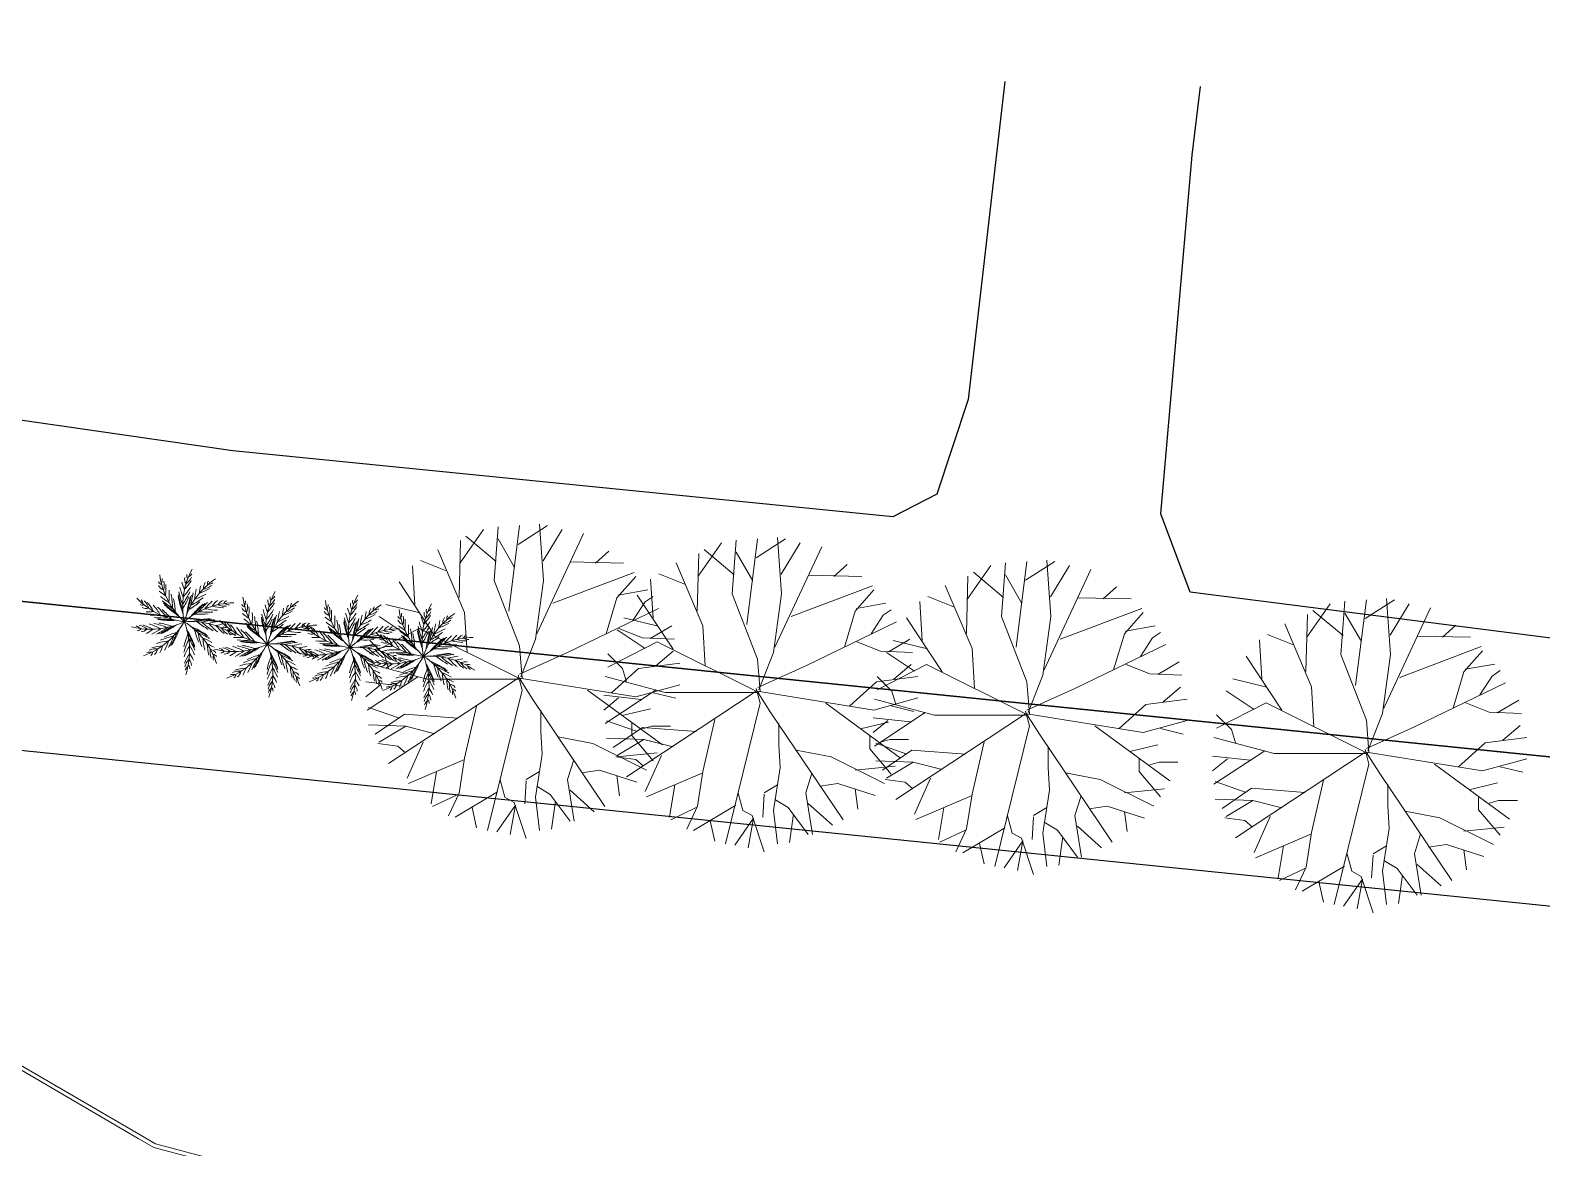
# Model space of a CAD drawing. Header units: millimetres. Extents: x 3079 to 579737, y 1565 to 1161826.
# Drawn here: x 413848 to 469906, y 1029692 to 1071112 of the extents above; entities that cross this region are included whole.
import ezdxf

# ---------------------------------------------------------------- set-up
doc = ezdxf.new("R2010")
doc.units = ezdxf.units.MM
doc.layers.add('A_ELE1', color=250, linetype='Continuous', lineweight=20)
doc.layers.add('IG-Area', color=250, linetype='Continuous', lineweight=30)
doc.layers.add('IG-Elevation', color=252, linetype='Continuous')
doc.layers.add('TREES', color=72, linetype='Continuous', lineweight=5, transparency=0.05)

msp = doc.modelspace()

# ---------------------------------------------------------------- linework, layer by layer
msp.add_line((527648, 1032795), (397916, 1046005))
at = {"layer": 'A_ELE1'}
for p, q in [((397756, 1041929), (417927, 1030165)), ((403363, 1038486), (417852, 1030036)), ((418431, 1029698), (417852, 1030036)), ((418489, 1029838), (417927, 1030165)), ((422354, 1028809), (418489, 1029838)), ((422335, 1028659), (418431, 1029698))]:
    msp.add_line(p, q, dxfattribs=at)
at = {"layer": 'IG-Area'}
msp.add_line((543170, 1036742), (379262, 1053434), dxfattribs=at)
at = {"layer": 'IG-Elevation'}
for points in [[(449987, 1069218), (448628, 1057421), (447474, 1053920), (445843, 1053076), (421359, 1055523), (385176, 1060733), (380824, 1062006), (379616, 1065631), (379689, 1071112)], [(449987, 1069218), (448628, 1057421), (447474, 1053920), (445843, 1053076), (421359, 1055523), (385176, 1060733), (380824, 1062006), (379616, 1065631), (379689, 1071112)], [(449987, 1069218), (448628, 1057421), (447474, 1053920), (445843, 1053076), (421359, 1055523), (385176, 1060733), (380824, 1062006), (379616, 1065631), (379689, 1071112)], [(541535, 1066753), (538702, 1042477), (537651, 1040384), (533388, 1040252), (471411, 1048426), (456861, 1050283), (455778, 1053183), (456942, 1066477), (457253, 1069023)], [(541535, 1066753), (538702, 1042477), (537651, 1040384), (533388, 1040252), (471411, 1048426), (456861, 1050283), (455778, 1053183), (456942, 1066477), (457253, 1069023)], [(541535, 1066753), (538702, 1042477), (537651, 1040384), (533388, 1040252), (471411, 1048426), (456861, 1050283), (455778, 1053183), (456942, 1066477), (457253, 1069023)]]:
    msp.add_lwpolyline(points, dxfattribs=at)
at = {"layer": 'TREES'}
for p, q in [((432733, 1052800), (432882, 1050719)), ((429809, 1052205), (429751, 1050090)), ((430653, 1052603), (429788, 1051370)), ((430008, 1052354), (431125, 1051424)), ((431198, 1052701), (431048, 1050719)), ((431198, 1052255), (431811, 1051201)), ((431992, 1052750), (431594, 1049582)), ((433031, 1052750), (431942, 1052056)), ((434371, 1052455), (432635, 1048738)), ((433576, 1052603), (432869, 1051443)), ((440030, 1052207), (439881, 1050226)), ((440824, 1052257), (440426, 1049089)), ((441864, 1052257), (440774, 1051562)), ((441565, 1052306), (441714, 1050226)), ((428968, 1051859), (429959, 1049533)), ((435311, 1051810), (434816, 1051364)), ((438641, 1051712), (438583, 1049597)), ((439486, 1052110), (438621, 1050876)), ((438841, 1051861), (439957, 1050931)), ((440030, 1051762), (440643, 1050708)), ((443203, 1051961), (441468, 1048244)), ((442408, 1052110), (441701, 1050949)), ((428024, 1051265), (428116, 1049828)), ((428323, 1051461), (429314, 1051065)), ((435856, 1051364), (433890, 1051406)), ((437800, 1051366), (438791, 1049039)), ((444144, 1051316), (443648, 1050871)), ((449471, 1051271), (448606, 1050037)), ((450015, 1051368), (449866, 1049387)), ((450809, 1051418), (450411, 1048250)), ((451849, 1051418), (450759, 1050723)), ((453188, 1051122), (451453, 1047405)), ((451550, 1051467), (451699, 1049387)), ((452394, 1051271), (451686, 1050110)), ((427529, 1050670), (428858, 1048659)), ((431048, 1050719), (431992, 1048292)), ((432882, 1050719), (432586, 1048539)), ((436252, 1051016), (433231, 1049878)), ((436302, 1050866), (435607, 1050077)), ((436856, 1050772), (436948, 1049335)), ((437155, 1050968), (438146, 1050572)), ((445085, 1050523), (442063, 1049384)), ((444689, 1050871), (442723, 1050913)), ((447785, 1050527), (448776, 1048200)), ((448626, 1050873), (448568, 1048758)), ((448826, 1051022), (449942, 1050091)), ((450015, 1050923), (450629, 1049869)), ((435607, 1050077), (435211, 1048738)), ((436750, 1050371), (435657, 1050177)), ((436361, 1050176), (437690, 1048166)), ((436946, 1050127), (436651, 1049928)), ((439881, 1050226), (440824, 1047799)), ((441714, 1050226), (441418, 1048046)), ((445134, 1050373), (444439, 1049584)), ((447140, 1050129), (448131, 1049733)), ((454674, 1050032), (452708, 1050074)), ((454129, 1050477), (453634, 1050032)), ((463402, 1049999), (463004, 1046831)), ((464441, 1049999), (463352, 1049304)), ((464143, 1050048), (464292, 1047968)), ((427034, 1049828), (428302, 1049514)), ((429959, 1049533), (430048, 1048046)), ((437146, 1049681), (433775, 1048043)), ((436651, 1049928), (436202, 1049234)), ((444439, 1049584), (444044, 1048244)), ((445582, 1049878), (444489, 1049684)), ((445483, 1049435), (445035, 1048740)), ((445779, 1049633), (445483, 1049435)), ((446841, 1049933), (446933, 1048496)), ((455070, 1049683), (452048, 1048545)), ((455119, 1049534), (454425, 1048745)), ((461219, 1049454), (461161, 1047339)), ((462063, 1049852), (461198, 1048618)), ((461419, 1049603), (462535, 1048673)), ((462608, 1049949), (462458, 1047968)), ((462608, 1049504), (463221, 1048450)), ((465781, 1049703), (464046, 1045986)), ((464986, 1049852), (464279, 1048691)), ((426439, 1047994), (428273, 1048937)), ((426788, 1049383), (427828, 1048688)), ((428273, 1048937), (432040, 1047054)), ((435620, 1048889), (436660, 1048195)), ((436551, 1048589), (435676, 1048937)), ((435866, 1049335), (437134, 1049020)), ((437641, 1049037), (436845, 1048566)), ((438791, 1049039), (438880, 1047553)), ((445978, 1049188), (442608, 1047550)), ((446346, 1049337), (447675, 1047327)), ((449866, 1049387), (450809, 1046960)), ((451699, 1049387), (451403, 1047207)), ((455567, 1049039), (454474, 1048845)), ((460378, 1049108), (461369, 1046781)), ((466722, 1049058), (466226, 1048613)), ((426439, 1048492), (426984, 1047944)), ((431992, 1048292), (432088, 1047103)), ((432586, 1048539), (432040, 1047152)), ((435271, 1047500), (437105, 1048444)), ((437740, 1048539), (436551, 1048589)), ((437105, 1048444), (440872, 1046561)), ((445383, 1048096), (444508, 1048444)), ((446473, 1048544), (445677, 1048072)), ((445851, 1048496), (447119, 1048181)), ((455963, 1048349), (452593, 1046711)), ((454425, 1048745), (454029, 1047405)), ((455468, 1048596), (455020, 1047901)), ((455764, 1048794), (455468, 1048596)), ((459434, 1048514), (459526, 1047077)), ((459733, 1048710), (460724, 1048314)), ((467266, 1048613), (465301, 1048655)), ((426984, 1047944), (427133, 1047449)), ((433775, 1048043), (431997, 1047247)), ((435271, 1047998), (435817, 1047451)), ((437691, 1048094), (437046, 1047548)), ((440824, 1047799), (440920, 1046609)), ((441418, 1048046), (440872, 1046659)), ((446573, 1048046), (445383, 1048096)), ((445605, 1048050), (446645, 1047356)), ((448776, 1048200), (448865, 1046714)), ((458939, 1047918), (460268, 1045908)), ((462458, 1047968), (463402, 1045541)), ((464292, 1047968), (463996, 1045788)), ((467662, 1048265), (464641, 1047126)), ((467712, 1048115), (467017, 1047326)), ((426339, 1047648), (428570, 1047054)), ((432088, 1046658), (431942, 1047203)), ((435172, 1047155), (437402, 1046561)), ((436402, 1047449), (435411, 1046559)), ((435817, 1047451), (435965, 1046956)), ((437940, 1047648), (436402, 1047449)), ((442608, 1047550), (440830, 1046753)), ((446772, 1047155), (445234, 1046956)), ((445256, 1046661), (447090, 1047605)), ((445256, 1047159), (445802, 1046612)), ((446523, 1047601), (445878, 1047055)), ((447090, 1047605), (450858, 1045722)), ((451403, 1047207), (450858, 1045820)), ((455368, 1047256), (454493, 1047605)), ((456558, 1047207), (455368, 1047256)), ((456458, 1047705), (455662, 1047233)), ((467017, 1047326), (466621, 1045986)), ((468160, 1047620), (467067, 1047426)), ((468061, 1047177), (467613, 1046482)), ((468357, 1047375), (468061, 1047177)), ((426290, 1046955), (427679, 1046805)), ((426290, 1046409), (426834, 1046855)), ((426339, 1045914), (428224, 1047152)), ((427133, 1043931), (431942, 1047103)), ((428570, 1047054), (431992, 1047054)), ((430802, 1041454), (432088, 1046658)), ((436302, 1046409), (431992, 1047103)), ((432486, 1046310), (432015, 1047044)), ((437295, 1044625), (434517, 1046658)), ((435172, 1045421), (437056, 1046659)), ((435965, 1043438), (440774, 1046609)), ((437940, 1046855), (436302, 1046409)), ((440920, 1046165), (440774, 1046709)), ((445134, 1045916), (440824, 1046609)), ((445234, 1046956), (444243, 1046066)), ((445802, 1046612), (445950, 1046116)), ((450809, 1046960), (450905, 1045770)), ((452593, 1046711), (450815, 1045914)), ((456508, 1046761), (455863, 1046216)), ((458198, 1046631), (459238, 1045937)), ((458444, 1047077), (459712, 1046762)), ((461369, 1046781), (461458, 1045295)), ((468556, 1046930), (465186, 1045292)), ((429959, 1044129), (430404, 1046064)), ((435162, 1042345), (432486, 1046310)), ((435122, 1046462), (436511, 1046312)), ((435122, 1045916), (435667, 1046362)), ((437791, 1046360), (436946, 1046559)), ((437402, 1046561), (440824, 1046561)), ((439635, 1040961), (440920, 1046165)), ((441318, 1045817), (440847, 1046551)), ((446127, 1044132), (443349, 1046165)), ((446772, 1046362), (445134, 1045916)), ((445157, 1046316), (447387, 1045722)), ((446623, 1045866), (445779, 1046066)), ((455219, 1046116), (454228, 1045227)), ((456757, 1046316), (455219, 1046116)), ((457849, 1045242), (459683, 1046186)), ((459683, 1046186), (463450, 1044303)), ((467961, 1045838), (467086, 1046186)), ((469051, 1046286), (468255, 1045814)), ((426389, 1046014), (427539, 1045613)), ((426638, 1045020), (427728, 1045765)), ((427728, 1045765), (429712, 1045616)), ((432782, 1045120), (432782, 1045914)), ((435221, 1045521), (436372, 1045119)), ((436847, 1045964), (435806, 1045715)), ((438791, 1043636), (439237, 1045571)), ((443994, 1041852), (441318, 1045817)), ((445107, 1045623), (446496, 1045473)), ((445107, 1045077), (445652, 1045522)), ((445157, 1044582), (447041, 1045820)), ((445950, 1042598), (450759, 1045770)), ((447387, 1045722), (450809, 1045722)), ((450905, 1045326), (450759, 1045870)), ((455119, 1045077), (450809, 1045770)), ((451303, 1044978), (450833, 1045712)), ((456757, 1045522), (455119, 1045077)), ((457849, 1045740), (458394, 1045193)), ((463402, 1045541), (463498, 1044351)), ((463996, 1045788), (463450, 1044401)), ((469150, 1045788), (467961, 1045838)), ((426389, 1045370), (427778, 1045320)), ((426788, 1044725), (427778, 1045320)), ((427778, 1045320), (428858, 1045039)), ((432832, 1044279), (432782, 1045120)), ((434716, 1044675), (433427, 1044924)), ((435470, 1044527), (436561, 1045272)), ((436155, 1044974), (436155, 1045469)), ((436946, 1044030), (436155, 1044974)), ((436897, 1045320), (436551, 1045220)), ((436561, 1045272), (438544, 1045122)), ((437591, 1045320), (436897, 1045320)), ((441615, 1044627), (441615, 1045421)), ((445680, 1045471), (444639, 1045221)), ((444987, 1044480), (444987, 1044975)), ((449620, 1040122), (450905, 1045326)), ((453979, 1041013), (451303, 1044978)), ((456112, 1043293), (453334, 1045326)), ((456608, 1045027), (455764, 1045227)), ((458394, 1045193), (458543, 1044698)), ((465186, 1045292), (463408, 1044495)), ((469101, 1045343), (468456, 1044797)), ((426737, 1044675), (427479, 1044575)), ((427479, 1044575), (427762, 1044331)), ((427828, 1043385), (428423, 1044725)), ((436700, 1043684), (434716, 1044675)), ((435221, 1044876), (436610, 1044826)), ((435620, 1044231), (436610, 1044826)), ((436610, 1044826), (437690, 1044546)), ((441664, 1043786), (441615, 1044627)), ((443548, 1044182), (442260, 1044430)), ((445779, 1043537), (444987, 1044480)), ((445206, 1044682), (446357, 1044280)), ((445729, 1044826), (445383, 1044726)), ((445455, 1043688), (446546, 1044433)), ((446424, 1044826), (445729, 1044826)), ((446546, 1044433), (448529, 1044283)), ((448776, 1042797), (449222, 1044731)), ((451600, 1043788), (451600, 1044582)), ((455665, 1044631), (454624, 1044382)), ((457750, 1044897), (459980, 1044303)), ((457750, 1043163), (459634, 1044401)), ((458543, 1041180), (463352, 1044351)), ((463498, 1043907), (463352, 1044451)), ((467712, 1043658), (463402, 1044351)), ((467812, 1044698), (466821, 1043808)), ((469350, 1044897), (467812, 1044698)), ((427877, 1043189), (429959, 1044080)), ((429759, 1042840), (429959, 1044129)), ((432586, 1042691), (432832, 1044279)), ((433775, 1043335), (434004, 1044072)), ((435569, 1044182), (436312, 1044081)), ((437096, 1044329), (435607, 1044180)), ((436312, 1044081), (436594, 1043838)), ((436660, 1042892), (437255, 1044231)), ((445533, 1043190), (443548, 1044182)), ((445929, 1043835), (444439, 1043686)), ((445206, 1044037), (446595, 1043987)), ((445605, 1043392), (446595, 1043987)), ((446595, 1043987), (447675, 1043707)), ((454972, 1043641), (454972, 1044136)), ((455714, 1043987), (455368, 1043887)), ((456409, 1043987), (455714, 1043987)), ((457700, 1044204), (459089, 1044054)), ((457700, 1043658), (458245, 1044103)), ((459980, 1044303), (463402, 1044303)), ((462212, 1038703), (463498, 1043907)), ((463896, 1043559), (463425, 1044293)), ((468705, 1041874), (465927, 1043907)), ((469350, 1044103), (467712, 1043658)), ((469201, 1043608), (468357, 1043808)), ((428719, 1042444), (428918, 1043634)), ((431447, 1042691), (431274, 1043330)), ((432187, 1042444), (432237, 1043286)), ((432237, 1043335), (432733, 1043634)), ((434022, 1041800), (433775, 1043335)), ((434965, 1043684), (434300, 1043590)), ((436351, 1043238), (434965, 1043684)), ((435707, 1042740), (435607, 1043485)), ((436709, 1042695), (438791, 1043586)), ((438592, 1042347), (438791, 1043636)), ((441418, 1042197), (441664, 1043786)), ((442608, 1042842), (442836, 1043579)), ((445554, 1043343), (446297, 1043242)), ((446297, 1043242), (446579, 1042999)), ((446645, 1042053), (447240, 1043392)), ((451649, 1042947), (451600, 1043788)), ((453534, 1043343), (452245, 1043591)), ((455518, 1042351), (453534, 1043343)), ((455764, 1042698), (454972, 1043641)), ((457799, 1043263), (458949, 1042861)), ((461369, 1041378), (461814, 1043312)), ((466572, 1039594), (463896, 1043559)), ((428768, 1042345), (429712, 1042791)), ((429364, 1041999), (429759, 1042840)), ((429612, 1041949), (431179, 1042884)), ((431793, 1042494), (431447, 1042691)), ((432733, 1041454), (432586, 1042691)), ((433131, 1042791), (432635, 1043089)), ((433873, 1041800), (433131, 1042791)), ((434766, 1042146), (433873, 1042940)), ((437551, 1041951), (437750, 1043141)), ((440279, 1042197), (440106, 1042837)), ((441019, 1041951), (441069, 1042793)), ((441069, 1042842), (441565, 1043141)), ((442854, 1041306), (442608, 1042842)), ((443798, 1043190), (443132, 1043097)), ((445184, 1042745), (443798, 1043190)), ((444540, 1042247), (444439, 1042992)), ((446695, 1041856), (448776, 1042747)), ((448577, 1041508), (448776, 1042797)), ((451403, 1041358), (451649, 1042947)), ((452593, 1042003), (452821, 1042740)), ((455914, 1042996), (454425, 1042847)), ((458048, 1042269), (459138, 1043014)), ((459138, 1043014), (461122, 1042864)), ((464192, 1042369), (464192, 1043163)), ((468258, 1043212), (467217, 1042963)), ((467565, 1042222), (467565, 1042717)), ((430404, 1041551), (430234, 1042308)), ((431843, 1042395), (431148, 1041404)), ((431643, 1041304), (431843, 1042395)), ((432237, 1041155), (431793, 1042494)), ((433180, 1041501), (433327, 1042544)), ((437600, 1041852), (438544, 1042298)), ((438196, 1041506), (438592, 1042347)), ((438445, 1041456), (440012, 1042391)), ((440626, 1042001), (440279, 1042197)), ((441565, 1040961), (441418, 1042197)), ((441963, 1042298), (441468, 1042596)), ((442705, 1041306), (441963, 1042298)), ((443598, 1041653), (442705, 1042446)), ((447536, 1041112), (447735, 1042302)), ((451054, 1042003), (451550, 1042302)), ((453783, 1042351), (453117, 1042258)), ((455169, 1041906), (453783, 1042351)), ((454525, 1041408), (454425, 1042153)), ((457799, 1042618), (459188, 1042568)), ((458198, 1041973), (459188, 1042568)), ((459188, 1042568), (460268, 1042288)), ((464242, 1041528), (464192, 1042369)), ((466126, 1041924), (464837, 1042172)), ((468357, 1041279), (467565, 1042222)), ((468307, 1042568), (467961, 1042468)), ((469002, 1042568), (468307, 1042568)), ((439237, 1041057), (439066, 1041815)), ((440675, 1041902), (439981, 1040910)), ((440476, 1040811), (440675, 1041902)), ((441069, 1040661), (440626, 1042001)), ((442012, 1041008), (442159, 1042050)), ((448430, 1040617), (449997, 1041552)), ((450264, 1041358), (450091, 1041998)), ((451004, 1041112), (451054, 1041953)), ((451948, 1041458), (451453, 1041757)), ((452839, 1040467), (452593, 1042003)), ((453583, 1040813), (452690, 1041607)), ((458147, 1041924), (458889, 1041823)), ((458889, 1041823), (459172, 1041580)), ((459238, 1040634), (459833, 1041973)), ((468111, 1040932), (466126, 1041924)), ((468506, 1041577), (467017, 1041428)), ((447586, 1041013), (448529, 1041458)), ((448181, 1040666), (448577, 1041508)), ((450660, 1041062), (449966, 1040071)), ((450611, 1041162), (450264, 1041358)), ((450461, 1039972), (450660, 1041062)), ((451054, 1039822), (450611, 1041162)), ((451550, 1040122), (451403, 1041358)), ((452690, 1040467), (451948, 1041458)), ((451998, 1040169), (452144, 1041211)), ((459287, 1040437), (461369, 1041328)), ((461169, 1040089), (461369, 1041378)), ((463996, 1039939), (464242, 1041528)), ((465186, 1040584), (465414, 1041321)), ((449222, 1040218), (449051, 1040975)), ((460129, 1039693), (460328, 1040883)), ((462857, 1039939), (462684, 1040579)), ((463597, 1039693), (463647, 1040535)), ((463647, 1040584), (464143, 1040883)), ((465432, 1039048), (465186, 1040584)), ((466375, 1040932), (465710, 1040839)), ((467761, 1040487), (466375, 1040932)), ((467118, 1039989), (467017, 1040734)), ((460178, 1039594), (461122, 1040040)), ((460774, 1039248), (461169, 1040089)), ((461023, 1039198), (462589, 1040133)), ((463203, 1039743), (462857, 1039939)), ((464143, 1038703), (463996, 1039939)), ((464541, 1040040), (464046, 1040338)), ((465283, 1039048), (464541, 1040040)), ((466176, 1039395), (465283, 1040188)), ((461814, 1038799), (461644, 1039557)), ((463253, 1039644), (462559, 1038652)), ((463054, 1038553), (463253, 1039644)), ((463647, 1038403), (463203, 1039743)), ((464590, 1038750), (464737, 1039792))]:
    msp.add_line(p, q, dxfattribs=at)
for points in [[(421395, 1049889, 0.175081), (419558, 1049190), (419558, 1049190, -0.175081), (419849, 1051134)], [(418650, 1050933, 0.175081), (419558, 1049190), (419558, 1049190, -0.175081), (417799, 1050067)], [(418608, 1050531, 0.170285), (418783, 1050373)], [(418610, 1050671, 0.264494), (418722, 1050574)], [(418713, 1050611, 0.131295), (418746, 1050786)], [(418790, 1050353, 0.120896), (418808, 1050686)], [(418863, 1050168, 0.055818), (418876, 1050573)], [(419473, 1050650, 0.021603), (419566, 1050370)], [(419617, 1047225, 0.175081), (419558, 1049190), (419558, 1049190, -0.175081), (420716, 1050778)], [(419571, 1050390, 0.055818), (419819, 1050710)], [(419578, 1050833, 0.170285), (419627, 1050602)], [(419621, 1050582, 0.120896), (419831, 1050841)], [(419662, 1050945, 0.264494), (419695, 1050801)], [(419709, 1050836, 0.131295), (419839, 1050958)], [(420159, 1050523, 0.021603), (420112, 1050232)], [(420259, 1050395, 0.120896), (420565, 1050527)], [(420337, 1050637, 0.170285), (420273, 1050410)], [(420463, 1050698, 0.264494), (420426, 1050554)], [(420455, 1050579, 0.131295), (420626, 1050627)], [(418039, 1049843, 0.131295), (417963, 1050004)], [(418253, 1049680, 0.120896), (418072, 1049960)], [(418631, 1050321, 0.021603), (418871, 1050150)], [(418681, 1050128, 0.028996), (419000, 1049894)], [(418746, 1049966, 0.036491), (419143, 1049666)], [(418988, 1049915, 0.050474), (418995, 1050362)], [(419126, 1049690, 0.043465), (419077, 1050208)], [(419231, 1049546, 0.045375), (419162, 1050039)], [(419336, 1050126, 0.047944), (419513, 1049498)], [(419342, 1050191, 0.042434), (419504, 1049636)], [(419357, 1050295, 0.036491), (419502, 1049819)], [(419400, 1050464, 0.028996), (419520, 1050087)], [(419503, 1049848, 0.043465), (419767, 1050296)], [(419503, 1049670, 0.045375), (419736, 1050110)], [(419523, 1050111, 0.050474), (419792, 1050469)], [(419795, 1050123, 0.047944), (419661, 1049483)], [(419830, 1050177, 0.042434), (419717, 1049610)], [(419892, 1050262, 0.036491), (419800, 1049773)], [(419814, 1049799, 0.043465), (420256, 1050073)], [(420008, 1050393, 0.028996), (419940, 1050003)], [(419954, 1050023, 0.050474), (420358, 1050215)], [(420125, 1050247, 0.055818), (420493, 1050416)], [(420789, 1049979, 0.021603), (420591, 1049761)], [(421000, 1049977, 0.170285), (420823, 1049822)], [(421735, 1050105, 0.175081), (422642, 1048361), (422642, 1048361, -0.175081), (420883, 1049239)], [(421139, 1049959, 0.264494), (421030, 1049860)], [(421797, 1049782, 0.131295), (421830, 1049957)], [(424479, 1049060, 0.175081), (422642, 1048361), (422642, 1048361, -0.175081), (422933, 1050305)], [(422662, 1050004, 0.170285), (422711, 1049773)], [(422705, 1049754, 0.120896), (422915, 1050013)], [(422746, 1050117, 0.264494), (422780, 1049973)], [(422794, 1050008, 0.131295), (422923, 1050130)], [(424796, 1049975, 0.175081), (425703, 1048232), (425703, 1048232, -0.175081), (423945, 1049109)], [(427540, 1048931, 0.175081), (425703, 1048232), (425703, 1048232, -0.175081), (425994, 1050176)], [(425807, 1049987, 0.264494), (425841, 1049843)], [(425855, 1049878, 0.131295), (425985, 1050000)], [(417920, 1049831, 0.264494), (418068, 1049819)], [(418002, 1049717, 0.170285), (418236, 1049692)], [(418143, 1049561, 0.021603), (418438, 1049563)], [(418421, 1049573, 0.055818), (418193, 1049908)], [(418297, 1049434, 0.028996), (418693, 1049431)], [(418671, 1049441, 0.050474), (418413, 1049808)], [(418915, 1049341, 0.043465), (418571, 1049731)], [(419084, 1049286, 0.045375), (418738, 1049644)], [(418794, 1049873, 0.042434), (419252, 1049519)], [(418828, 1049817, 0.047944), (419341, 1049413)], [(419731, 1049641, 0.045375), (420142, 1049923)], [(420265, 1049842, 0.047944), (419804, 1049380)], [(420324, 1049869, 0.042434), (419920, 1049455)], [(419949, 1049473, 0.045375), (420447, 1049485)], [(420423, 1049906, 0.036491), (420079, 1049547)], [(420105, 1049561, 0.043465), (420625, 1049549)], [(420591, 1049952, 0.028996), (420322, 1049663)], [(420344, 1049672, 0.050474), (420788, 1049613)], [(420610, 1049767, 0.055818), (421011, 1049707)], [(420802, 1049817, 0.120896), (421131, 1049761)], [(421067, 1049865, 0.131295), (421237, 1049811)], [(421693, 1049702, 0.170285), (421868, 1049544)], [(421694, 1049843, 0.264494), (421806, 1049746)], [(421716, 1049492, 0.021603), (421955, 1049321)], [(421875, 1049525, 0.120896), (421892, 1049858)], [(421947, 1049340, 0.055818), (421960, 1049744)], [(422072, 1049086, 0.050474), (422079, 1049534)], [(422442, 1049467, 0.036491), (422586, 1048990)], [(422484, 1049636, 0.028996), (422604, 1049259)], [(422558, 1049821, 0.021603), (422651, 1049541)], [(422587, 1049020, 0.043465), (422851, 1049467)], [(422607, 1049283, 0.050474), (422876, 1049641)], [(422702, 1046397, 0.175081), (422642, 1048361), (422642, 1048361, -0.175081), (423800, 1049949)], [(422655, 1049561, 0.055818), (422903, 1049881)], [(422976, 1049434, 0.036491), (422884, 1048945)], [(423093, 1049564, 0.028996), (423024, 1049174)], [(423243, 1049694, 0.021603), (423196, 1049403)], [(423209, 1049419, 0.055818), (423577, 1049587)], [(423343, 1049566, 0.120896), (423649, 1049698)], [(423421, 1049808, 0.170285), (423357, 1049581)], [(423547, 1049869, 0.264494), (423511, 1049726)], [(423539, 1049750, 0.131295), (423711, 1049798)], [(424754, 1049572, 0.170285), (424929, 1049415)], [(424756, 1049713, 0.264494), (424868, 1049616)], [(424858, 1049653, 0.131295), (424892, 1049828)], [(424936, 1049395, 0.120896), (424953, 1049728)], [(425009, 1049210, 0.055818), (425021, 1049615)], [(425134, 1048956, 0.050474), (425141, 1049404)], [(425546, 1049506, 0.028996), (425666, 1049129)], [(425619, 1049691, 0.021603), (425712, 1049412)], [(425668, 1049153, 0.050474), (425937, 1049511)], [(425763, 1046267, 0.175081), (425703, 1048232), (425703, 1048232, -0.175081), (426862, 1049820)], [(425716, 1049431, 0.055818), (425964, 1049751)], [(425723, 1049875, 0.170285), (425772, 1049644)], [(425766, 1049624, 0.120896), (425976, 1049883)], [(426154, 1049434, 0.028996), (426086, 1049045)], [(426305, 1049564, 0.021603), (426258, 1049273)], [(426271, 1049289, 0.055818), (426639, 1049458)], [(426404, 1049436, 0.120896), (426710, 1049569)], [(426482, 1049678, 0.170285), (426419, 1049451)], [(426609, 1049739, 0.264494), (426572, 1049596)], [(426600, 1049621, 0.131295), (426772, 1049668)], [(427528, 1049648, 0.175081), (428435, 1047904), (428435, 1047904, -0.175081), (426676, 1048782)], [(427590, 1049325, 0.131295), (427623, 1049500)], [(427668, 1049068, 0.120896), (427685, 1049401)], [(430272, 1048603, 0.175081), (428435, 1047904), (428435, 1047904, -0.175081), (428726, 1049848)], [(428494, 1045940, 0.175081), (428435, 1047904), (428435, 1047904, -0.175081), (429593, 1049492)], [(428448, 1049104, 0.055818), (428696, 1049424)], [(428455, 1049547, 0.170285), (428504, 1049316)], [(428498, 1049297, 0.120896), (428708, 1049556)], [(428539, 1049660, 0.264494), (428573, 1049516)], [(428586, 1049551, 0.131295), (428716, 1049673)], [(429340, 1049412, 0.264494), (429303, 1049269)], [(418053, 1047926, 0.175081), (419558, 1049190), (419558, 1049190, -0.175081), (417602, 1049000)], [(417924, 1048937, 0.131295), (417774, 1049034)], [(417830, 1048865, 0.264494), (417961, 1048932)], [(418192, 1048913, 0.120896), (417890, 1049054)], [(417959, 1048811, 0.170285), (418171, 1048914)], [(418391, 1048911, 0.055818), (418020, 1049074)], [(418162, 1048754, 0.021603), (418411, 1048912)], [(418673, 1048932, 0.050474), (418260, 1049106)], [(418360, 1048728, 0.028996), (418696, 1048935)], [(418932, 1048977, 0.043465), (418434, 1049125)], [(418445, 1049341, 0.036491), (418942, 1049331)], [(418534, 1048727, 0.036491), (418961, 1048983)], [(418539, 1049294, 0.042434), (419117, 1049276)], [(418599, 1049268, 0.047944), (419251, 1049242)], [(419105, 1049020, 0.045375), (418622, 1049140)], [(418639, 1048737, 0.042434), (419138, 1049029)], [(418704, 1048747, 0.047944), (419270, 1049072)], [(419105, 1048341, 0.047944), (419388, 1048930)], [(421455, 1048676, 0.175081), (419558, 1049190), (419558, 1049190, -0.175081), (420761, 1047636)], [(419943, 1048308, 0.047944), (419657, 1048895)], [(420388, 1048703, 0.047944), (419811, 1049010)], [(420513, 1049302, 0.047944), (419869, 1049199)], [(420430, 1048654, 0.042434), (419917, 1048921)], [(419943, 1048898, 0.045375), (420099, 1048425)], [(420577, 1049289, 0.042434), (420007, 1049192)], [(420041, 1049189, 0.045375), (420451, 1048906)], [(420679, 1049261, 0.036491), (420189, 1049173)], [(420218, 1049168, 0.043465), (420632, 1048854)], [(420842, 1049199, 0.028996), (420454, 1049124)], [(420477, 1049118, 0.050474), (420801, 1048809)], [(421017, 1049105, 0.021603), (420729, 1049045)], [(420748, 1049038, 0.055818), (421037, 1048754)], [(420934, 1048966, 0.120896), (421166, 1048727)], [(421187, 1048980, 0.170285), (420952, 1048958)], [(421005, 1049003, 0.264494), (421152, 1048990)], [(421123, 1049014, 0.131295), (421047, 1049175)], [(421086, 1048888, 0.170285), (421320, 1048863)], [(421289, 1048883, 0.264494), (421142, 1048866)], [(421337, 1048851, 0.120896), (421156, 1049131)], [(421176, 1048849, 0.131295), (421282, 1048705)], [(421505, 1048744, 0.055818), (421277, 1049079)], [(421755, 1048613, 0.050474), (421498, 1048979)], [(421999, 1048512, 0.043465), (421655, 1048902)], [(421765, 1049300, 0.028996), (422084, 1049065)], [(421830, 1049138, 0.036491), (422227, 1048837)], [(421879, 1049044, 0.042434), (422336, 1048690)], [(421912, 1048988, 0.047944), (422425, 1048584)], [(422210, 1048862, 0.043465), (422161, 1049379)], [(422315, 1048717, 0.045375), (422246, 1049211)], [(422420, 1049297, 0.047944), (422597, 1048669)], [(422426, 1049362, 0.042434), (422588, 1048807)], [(422587, 1048842, 0.045375), (422821, 1049281)], [(422879, 1049294, 0.047944), (422745, 1048655)], [(422914, 1049349, 0.042434), (422801, 1048781)], [(422816, 1048813, 0.045375), (423227, 1049094)], [(423349, 1049014, 0.047944), (422888, 1048551)], [(422898, 1048970, 0.043465), (423340, 1049245)], [(423409, 1049040, 0.042434), (423004, 1048627)], [(423038, 1049194, 0.050474), (423442, 1049387)], [(423507, 1049078, 0.036491), (423163, 1048718)], [(423676, 1049123, 0.028996), (423406, 1048834)], [(423428, 1048843, 0.050474), (423872, 1048784)], [(423873, 1049150, 0.021603), (423675, 1048932)], [(423694, 1048938, 0.055818), (424095, 1048878)], [(423887, 1048989, 0.120896), (424215, 1048933)], [(424084, 1049149, 0.170285), (423907, 1048993)], [(424066, 1048873, 0.264494), (424213, 1048860)], [(424184, 1048884, 0.131295), (424109, 1049046)], [(424223, 1049131, 0.264494), (424114, 1049031)], [(424152, 1049036, 0.131295), (424321, 1048982)], [(424399, 1048722, 0.120896), (424217, 1049001)], [(424566, 1048615, 0.055818), (424339, 1048950)], [(424816, 1048483, 0.050474), (424559, 1048849)], [(424777, 1049363, 0.021603), (425017, 1049191)], [(424827, 1049170, 0.028996), (425145, 1048935)], [(424892, 1049008, 0.036491), (425288, 1048708)], [(424940, 1048914, 0.042434), (425398, 1048561)], [(424973, 1048858, 0.047944), (425487, 1048454)], [(425272, 1048732, 0.043465), (425223, 1049249)], [(425376, 1048588, 0.045375), (425307, 1049081)], [(425481, 1049168, 0.047944), (425659, 1048539)], [(425487, 1049233, 0.042434), (425650, 1048678)], [(425503, 1049337, 0.036491), (425647, 1048861)], [(425648, 1048890, 0.043465), (425913, 1049338)], [(425648, 1048712, 0.045375), (425882, 1049152)], [(425940, 1049164, 0.047944), (425806, 1048525)], [(425975, 1049219, 0.042434), (425862, 1048652)], [(425877, 1048683, 0.045375), (426288, 1048964)], [(426038, 1049304, 0.036491), (425945, 1048815)], [(426411, 1048884, 0.047944), (425950, 1048421)], [(425960, 1048841, 0.043465), (426401, 1049115)], [(426470, 1048911, 0.042434), (426066, 1048497)], [(426099, 1049064, 0.050474), (426503, 1049257)], [(426569, 1048948, 0.036491), (426225, 1048589)], [(426737, 1048994, 0.028996), (426467, 1048704)], [(426935, 1049021, 0.021603), (426736, 1048802)], [(426948, 1048859, 0.120896), (427277, 1048803)], [(427145, 1049019, 0.170285), (426968, 1048864)], [(427285, 1049001, 0.264494), (427176, 1048901)], [(427213, 1048906, 0.131295), (427383, 1048853)], [(427486, 1049245, 0.170285), (427661, 1049087)], [(427487, 1049386, 0.264494), (427599, 1049289)], [(427509, 1049036, 0.021603), (427748, 1048864)], [(427558, 1048843, 0.028996), (427877, 1048608)], [(427740, 1048883, 0.055818), (427753, 1049287)], [(427865, 1048629, 0.050474), (427872, 1049077)], [(428003, 1048405, 0.043465), (427954, 1048922)], [(428213, 1048840, 0.047944), (428390, 1048212)], [(428219, 1048905, 0.042434), (428381, 1048350)], [(428234, 1049010, 0.036491), (428379, 1048534)], [(428277, 1049179, 0.028996), (428397, 1048802)], [(428350, 1049364, 0.021603), (428444, 1049084)], [(428380, 1048563, 0.043465), (428644, 1049010)], [(428400, 1048826, 0.050474), (428669, 1049184)], [(428672, 1048837, 0.047944), (428538, 1048198)], [(428707, 1048892, 0.042434), (428594, 1048324)], [(428769, 1048977, 0.036491), (428677, 1048488)], [(428886, 1049107, 0.028996), (428817, 1048717)], [(428831, 1048737, 0.050474), (429235, 1048930)], [(429036, 1049237, 0.021603), (428989, 1048946)], [(429002, 1048962, 0.055818), (429370, 1049130)], [(429136, 1049109, 0.120896), (429442, 1049241)], [(429214, 1049351, 0.170285), (429150, 1049124)], [(429332, 1049293, 0.131295), (429503, 1049341)], [(418754, 1048299, 0.055818), (418356, 1048224)], [(418974, 1048476, 0.050474), (418536, 1048386)], [(418655, 1048040, 0.021603), (418770, 1048311)], [(419163, 1048660, 0.043465), (418669, 1048500)], [(419281, 1048793, 0.045375), (418815, 1048619)], [(418832, 1048130, 0.028996), (418992, 1048492)], [(418976, 1048229, 0.036491), (419183, 1048681)], [(419057, 1048297, 0.042434), (419303, 1048820)], [(419698, 1048727, 0.045375), (419546, 1048253)], [(419729, 1048552, 0.043465), (419548, 1048064)], [(419756, 1048290, 0.050474), (419555, 1047889)], [(419949, 1048243, 0.042434), (419690, 1048761)], [(419952, 1048138, 0.036491), (419725, 1048581)], [(419940, 1047964, 0.028996), (419755, 1048314)], [(420495, 1048570, 0.036491), (420051, 1048795)], [(420072, 1048774, 0.043465), (420212, 1048274)], [(420587, 1048423, 0.028996), (420232, 1048597)], [(420248, 1048578, 0.050474), (420320, 1048136)], [(420671, 1048242, 0.021603), (420404, 1048368)], [(420415, 1048351, 0.055818), (420475, 1047950)], [(421137, 1047097, 0.175081), (422642, 1048361), (422642, 1048361, -0.175081), (420686, 1048172)], [(421228, 1048732, 0.021603), (421523, 1048734)], [(421757, 1048104, 0.050474), (421344, 1048278)], [(421381, 1048605, 0.028996), (421777, 1048603)], [(422017, 1048148, 0.043465), (421518, 1048296)], [(421529, 1048512, 0.036491), (422026, 1048502)], [(421623, 1048465, 0.042434), (422201, 1048448)], [(421683, 1048439, 0.047944), (422336, 1048414)], [(422190, 1048191, 0.045375), (421706, 1048311)], [(422168, 1048457, 0.045375), (421822, 1048816)], [(424539, 1047847, 0.175081), (422642, 1048361), (422642, 1048361, -0.175081), (423845, 1046807)], [(423598, 1048473, 0.047944), (422953, 1048370)], [(423034, 1048645, 0.045375), (423532, 1048656)], [(423661, 1048460, 0.042434), (423091, 1048363)], [(423126, 1048360, 0.045375), (423535, 1048077)], [(423189, 1048732, 0.043465), (423709, 1048721)], [(423763, 1048432, 0.036491), (423274, 1048344)], [(423303, 1048340, 0.043465), (423716, 1048025)], [(423926, 1048370, 0.028996), (423538, 1048295)], [(423561, 1048289, 0.050474), (423886, 1047981)], [(424102, 1048276, 0.021603), (423813, 1048216)], [(424147, 1048758, 0.170285), (424382, 1048734)], [(424289, 1048602, 0.021603), (424584, 1048604)], [(424443, 1048475, 0.028996), (424838, 1048473)], [(424590, 1048382, 0.036491), (425088, 1048373)], [(424685, 1048335, 0.042434), (425263, 1048318)], [(425060, 1048383, 0.043465), (424716, 1048772)], [(424745, 1048310, 0.047944), (425397, 1048284)], [(425230, 1048328, 0.045375), (424884, 1048686)], [(426659, 1048344, 0.047944), (426014, 1048240)], [(426095, 1048515, 0.045375), (426593, 1048527)], [(426723, 1048330, 0.042434), (426153, 1048234)], [(426250, 1048602, 0.043465), (426770, 1048591)], [(426825, 1048303, 0.036491), (426335, 1048214)], [(426489, 1048714, 0.050474), (426933, 1048655)], [(426756, 1048808, 0.055818), (427156, 1048749)], [(426798, 1048546, 0.264494), (426945, 1048533)], [(426916, 1048557, 0.131295), (426840, 1048718)], [(426879, 1048431, 0.170285), (427113, 1048406)], [(427130, 1048394, 0.120896), (426949, 1048674)], [(427021, 1048275, 0.021603), (427315, 1048277)], [(427298, 1048287, 0.055818), (427070, 1048622)], [(427548, 1048156, 0.050474), (427291, 1048522)], [(427792, 1048055, 0.043465), (427448, 1048445)], [(427961, 1048000, 0.045375), (427615, 1048359)], [(427623, 1048681, 0.036491), (428020, 1048380)], [(427672, 1048587, 0.042434), (428129, 1048233)], [(427705, 1048531, 0.047944), (428218, 1048127)], [(428108, 1048260, 0.045375), (428039, 1048754)], [(428380, 1048385, 0.045375), (428614, 1048824)], [(428609, 1048356, 0.045375), (429020, 1048637)], [(429142, 1048557, 0.047944), (428681, 1048094)], [(428691, 1048513, 0.043465), (429133, 1048788)], [(429202, 1048583, 0.042434), (428797, 1048170)], [(429300, 1048621, 0.036491), (428956, 1048261)], [(428982, 1048275, 0.043465), (429502, 1048264)], [(429469, 1048666, 0.028996), (429199, 1048377)], [(429221, 1048386, 0.050474), (429665, 1048327)], [(429666, 1048693, 0.021603), (429468, 1048475)], [(429487, 1048481, 0.055818), (429888, 1048421)], [(429680, 1048532, 0.120896), (430008, 1048476)], [(429877, 1048692, 0.170285), (429700, 1048536)], [(430016, 1048674, 0.264494), (429907, 1048574)], [(429945, 1048579, 0.131295), (430114, 1048525)], [(418354, 1048056, 0.131295), (418176, 1048051)], [(418589, 1048188, 0.120896), (418260, 1048133)], [(418318, 1047943, 0.264494), (418388, 1048073)], [(418455, 1047972, 0.170285), (418571, 1048177)], [(419758, 1048007, 0.055818), (419571, 1047648)], [(419743, 1047809, 0.120896), (419583, 1047516)], [(419830, 1047570, 0.170285), (419741, 1047788)], [(419901, 1047769, 0.021603), (419759, 1048027)], [(420520, 1048181, 0.120896), (420562, 1047851)], [(420731, 1048039, 0.170285), (420530, 1048164)], [(420754, 1047901, 0.264494), (420627, 1047976)], [(420642, 1047942, 0.131295), (420640, 1047764)], [(421008, 1048109, 0.131295), (420858, 1048205)], [(420914, 1048036, 0.264494), (421046, 1048104)], [(421276, 1048085, 0.120896), (420974, 1048225)], [(421044, 1047982, 0.170285), (421256, 1048086)], [(421475, 1048083, 0.055818), (421105, 1048246)], [(421247, 1047925, 0.021603), (421495, 1048083)], [(421444, 1047899, 0.028996), (421781, 1048107)], [(421619, 1047899, 0.036491), (422045, 1048154)], [(421724, 1047909, 0.042434), (422223, 1048201)], [(422248, 1047831, 0.043465), (421753, 1047671)], [(421788, 1047919, 0.047944), (422355, 1048243)], [(422366, 1047965, 0.045375), (421899, 1047790)], [(422061, 1047400, 0.036491), (422268, 1047853)], [(422142, 1047468, 0.042434), (422387, 1047991)], [(422189, 1047513, 0.047944), (422472, 1048101)], [(422782, 1047898, 0.045375), (422630, 1047424)], [(422814, 1047723, 0.043465), (422633, 1047236)], [(423027, 1047480, 0.047944), (422741, 1048067)], [(423033, 1047415, 0.042434), (422775, 1047932)], [(423036, 1047309, 0.036491), (422809, 1047752)], [(423472, 1047874, 0.047944), (422895, 1048181)], [(423515, 1047825, 0.042434), (423001, 1048092)], [(423027, 1048069, 0.045375), (423183, 1047596)], [(423579, 1047742, 0.036491), (423135, 1047967)], [(423156, 1047946, 0.043465), (423296, 1047445)], [(423672, 1047594, 0.028996), (423317, 1047768)], [(423332, 1047749, 0.050474), (423404, 1047308)], [(424199, 1046967, 0.175081), (425703, 1048232), (425703, 1048232, -0.175081), (423747, 1048042)], [(423832, 1048209, 0.055818), (424121, 1047926)], [(424069, 1047979, 0.131295), (423920, 1048076)], [(423975, 1047907, 0.264494), (424107, 1047974)], [(424018, 1048137, 0.120896), (424251, 1047899)], [(424337, 1047955, 0.120896), (424035, 1048096)], [(424272, 1048151, 0.170285), (424037, 1048129)], [(424105, 1047852, 0.170285), (424317, 1047956)], [(424536, 1047953, 0.055818), (424166, 1048116)], [(424374, 1048054, 0.264494), (424227, 1048038)], [(424260, 1048020, 0.131295), (424366, 1047877)], [(424308, 1047795, 0.021603), (424557, 1047954)], [(424818, 1047974, 0.050474), (424406, 1048148)], [(424505, 1047769, 0.028996), (424842, 1047977)], [(425078, 1048018, 0.043465), (424580, 1048166)], [(424680, 1047769, 0.036491), (425107, 1048025)], [(425251, 1048062, 0.045375), (424768, 1048182)], [(424785, 1047779, 0.042434), (425284, 1048071)], [(424849, 1047789, 0.047944), (425416, 1048114)], [(425427, 1047835, 0.045375), (424961, 1047660)], [(425122, 1047271, 0.036491), (425329, 1047723)], [(425203, 1047338, 0.042434), (425449, 1047862)], [(425250, 1047383, 0.047944), (425533, 1047972)], [(425843, 1047769, 0.045375), (425691, 1047295)], [(427600, 1047717, 0.175081), (425703, 1048232), (425703, 1048232, -0.175081), (426906, 1046677)], [(426089, 1047350, 0.047944), (425802, 1047937)], [(426094, 1047285, 0.042434), (425836, 1047803)], [(426533, 1047745, 0.047944), (425957, 1048051)], [(426576, 1047696, 0.042434), (426063, 1047962)], [(426089, 1047939, 0.045375), (426244, 1047466)], [(426187, 1048231, 0.045375), (426597, 1047948)], [(426640, 1047612, 0.036491), (426197, 1047837)], [(426217, 1047816, 0.043465), (426357, 1047316)], [(426364, 1048210, 0.043465), (426778, 1047895)], [(426930, 1046640, 0.175081), (428435, 1047904), (428435, 1047904, -0.175081), (426479, 1047715)], [(426988, 1048241, 0.028996), (426599, 1048165)], [(426623, 1048160, 0.050474), (426947, 1047851)], [(426801, 1047652, 0.131295), (426651, 1047748)], [(427069, 1047628, 0.120896), (426767, 1047768)], [(427163, 1048146, 0.021603), (426874, 1048086)], [(426894, 1048080, 0.055818), (427183, 1047796)], [(427268, 1047626, 0.055818), (426897, 1047789)], [(427079, 1048008, 0.120896), (427312, 1047769)], [(427333, 1048021, 0.170285), (427098, 1047999)], [(427550, 1047647, 0.050474), (427137, 1047821)], [(427174, 1048148, 0.028996), (427570, 1048146)], [(427435, 1047925, 0.264494), (427288, 1047908)], [(427810, 1047691, 0.043465), (427311, 1047839)], [(427321, 1047890, 0.131295), (427427, 1047747)], [(427322, 1048055, 0.036491), (427819, 1048046)], [(427416, 1048008, 0.042434), (427994, 1047991)], [(427476, 1047982, 0.047944), (428129, 1047957)], [(427982, 1047734, 0.045375), (427499, 1047854)], [(427517, 1047452, 0.042434), (428016, 1047744)], [(427581, 1047462, 0.047944), (428147, 1047786)], [(430332, 1047390, 0.175081), (428435, 1047904), (428435, 1047904, -0.175081), (429638, 1046350)], [(429265, 1047417, 0.047944), (428688, 1047724)], [(429391, 1048016, 0.047944), (428746, 1047913)], [(428827, 1048188, 0.045375), (429325, 1048199)], [(429454, 1048003, 0.042434), (428884, 1047906)], [(428919, 1047903, 0.045375), (429328, 1047620)], [(429556, 1047975, 0.036491), (429066, 1047887)], [(429095, 1047883, 0.043465), (429509, 1047568)], [(429719, 1047913, 0.028996), (429331, 1047838)], [(429354, 1047832, 0.050474), (429679, 1047524)], [(429895, 1047819, 0.021603), (429606, 1047759)], [(429625, 1047752, 0.055818), (429914, 1047469)], [(419702, 1047543, 0.131295), (419595, 1047400)], [(419768, 1047444, 0.264494), (419709, 1047580)], [(421439, 1047228, 0.131295), (421261, 1047222)], [(421673, 1047360, 0.120896), (421344, 1047304)], [(421402, 1047115, 0.264494), (421472, 1047245)], [(421838, 1047471, 0.055818), (421440, 1047395)], [(421540, 1047143, 0.170285), (421656, 1047349)], [(422058, 1047648, 0.050474), (421620, 1047557)], [(421739, 1047211, 0.021603), (421855, 1047483)], [(421917, 1047302, 0.028996), (422076, 1047664)], [(422841, 1047461, 0.050474), (422640, 1047061)], [(422843, 1047178, 0.055818), (422655, 1046819)], [(423024, 1047135, 0.028996), (422839, 1047485)], [(422985, 1046940, 0.021603), (422843, 1047199)], [(423755, 1047413, 0.021603), (423488, 1047539)], [(423500, 1047522, 0.055818), (423559, 1047122)], [(423604, 1047353, 0.120896), (423646, 1047022)], [(423815, 1047211, 0.170285), (423614, 1047335)], [(424734, 1047230, 0.120896), (424406, 1047175)], [(424899, 1047341, 0.055818), (424502, 1047266)], [(424601, 1047014, 0.170285), (424717, 1047219)], [(425120, 1047518, 0.050474), (424681, 1047428)], [(424800, 1047082, 0.021603), (424916, 1047353)], [(425309, 1047702, 0.043465), (424814, 1047541)], [(424978, 1047172, 0.028996), (425138, 1047534)], [(425875, 1047594, 0.043465), (425694, 1047106)], [(425902, 1047331, 0.050474), (425701, 1046931)], [(426097, 1047180, 0.036491), (425870, 1047622)], [(426085, 1047006, 0.028996), (425900, 1047355)], [(426733, 1047464, 0.028996), (426378, 1047638)], [(426393, 1047620, 0.050474), (426466, 1047178)], [(426816, 1047283, 0.021603), (426550, 1047409)], [(426561, 1047393, 0.055818), (426621, 1046992)], [(426666, 1047223, 0.120896), (426708, 1046892)], [(426876, 1047081, 0.170285), (426676, 1047205)], [(426707, 1047579, 0.264494), (426838, 1047647)], [(426836, 1047525, 0.170285), (427048, 1047629)], [(427040, 1047468, 0.021603), (427288, 1047626)], [(427237, 1047442, 0.028996), (427574, 1047650)], [(427411, 1047442, 0.036491), (427838, 1047697)], [(427851, 1047191, 0.050474), (427413, 1047100)], [(428041, 1047374, 0.043465), (427546, 1047214)], [(428158, 1047508, 0.045375), (427692, 1047333)], [(427710, 1046845, 0.028996), (427869, 1047207)], [(427854, 1046943, 0.036491), (428060, 1047396)], [(427934, 1047011, 0.042434), (428180, 1047535)], [(427982, 1047056, 0.047944), (428265, 1047644)], [(428575, 1047442, 0.045375), (428423, 1046967)], [(428606, 1047266, 0.043465), (428426, 1046779)], [(428820, 1047023, 0.047944), (428534, 1047610)], [(428826, 1046958, 0.042434), (428567, 1047475)], [(428829, 1046852, 0.036491), (428602, 1047295)], [(429308, 1047368, 0.042434), (428794, 1047635)], [(428820, 1047612, 0.045375), (428976, 1047139)], [(429372, 1047285, 0.036491), (428928, 1047510)], [(428949, 1047489, 0.043465), (429089, 1046988)], [(429465, 1047137, 0.028996), (429109, 1047311)], [(429125, 1047292, 0.050474), (429197, 1046851)], [(429811, 1047680, 0.120896), (430044, 1047442)], [(430064, 1047694, 0.170285), (429830, 1047672)], [(430167, 1047597, 0.264494), (430020, 1047581)], [(430053, 1047563, 0.131295), (430159, 1047420)], [(422828, 1046980, 0.120896), (422667, 1046688)], [(422786, 1046714, 0.131295), (422680, 1046571)], [(422852, 1046615, 0.264494), (422793, 1046751)], [(422915, 1046741, 0.170285), (422825, 1046959)], [(423838, 1047072, 0.264494), (423711, 1047147)], [(423727, 1047113, 0.131295), (423725, 1046935)], [(424500, 1047098, 0.131295), (424322, 1047093)], [(424463, 1046985, 0.264494), (424534, 1047115)], [(425904, 1047049, 0.055818), (425717, 1046690)], [(425889, 1046850, 0.120896), (425729, 1046558)], [(425913, 1046486, 0.264494), (425855, 1046621)], [(425976, 1046611, 0.170285), (425887, 1046830)], [(426046, 1046810, 0.021603), (425905, 1047069)], [(426899, 1046943, 0.264494), (426772, 1047018)], [(426788, 1046984, 0.131295), (426786, 1046805)], [(427231, 1046771, 0.131295), (427053, 1046765)], [(427466, 1046903, 0.120896), (427137, 1046847)], [(427195, 1046658, 0.264494), (427265, 1046788)], [(427631, 1047014, 0.055818), (427233, 1046938)], [(427332, 1046686, 0.170285), (427448, 1046892)], [(427532, 1046754, 0.021603), (427647, 1047026)], [(428633, 1047004, 0.050474), (428432, 1046604)], [(428636, 1046721, 0.055818), (428448, 1046362)], [(428817, 1046678, 0.028996), (428632, 1047028)], [(428778, 1046483, 0.021603), (428636, 1046742)], [(429548, 1046956, 0.021603), (429281, 1047082)], [(429293, 1047065, 0.055818), (429352, 1046665)], [(429397, 1046896, 0.120896), (429439, 1046565)], [(429608, 1046754, 0.170285), (429407, 1046878)], [(429631, 1046615, 0.264494), (429504, 1046690)], [(429519, 1046656, 0.131295), (429518, 1046478)], [(425847, 1046584, 0.131295), (425741, 1046442)], [(428621, 1046523, 0.120896), (428460, 1046231)], [(428579, 1046257, 0.131295), (428473, 1046114)], [(428645, 1046158, 0.264494), (428586, 1046294)], [(428707, 1046284, 0.170285), (428618, 1046502)]]:
    msp.add_lwpolyline(points, format="xyb", dxfattribs=at)

doc.saveas('drawing.dxf')
